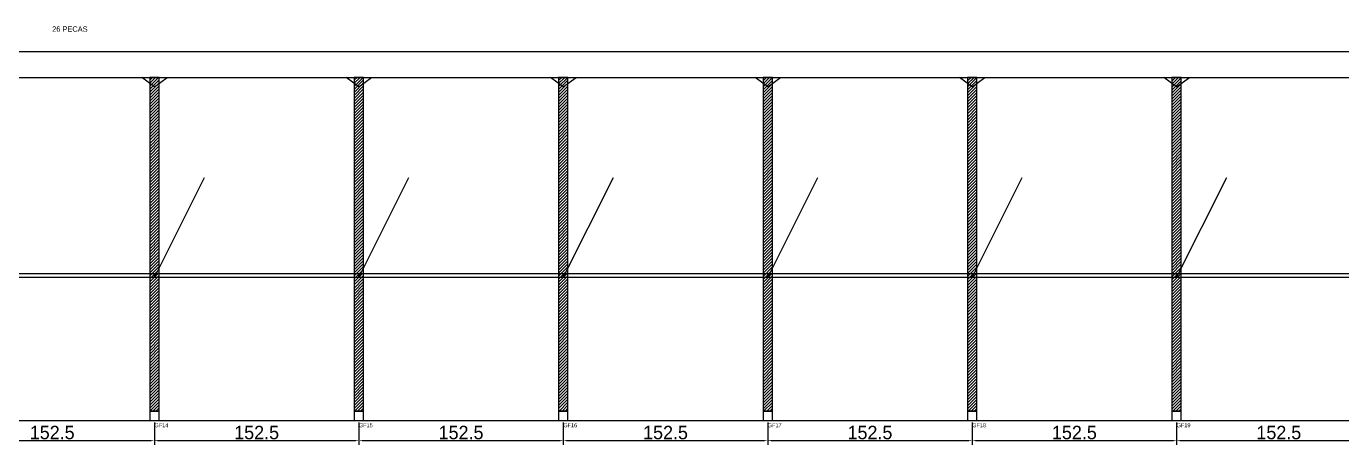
# Model space of a CAD drawing. Header units: metres. Extents: x -30 to 3903, y -25 to 308.
# Drawn here: x 1917 to 2899, y -25 to 287 of the extents above; entities that cross this region are included whole.
import ezdxf

# ---------------------------------------------------------------- set-up
doc = ezdxf.new("R2010")
doc.units = ezdxf.units.M
for name, color, linetype in [('BARRA_ANCORAGEM', 1, 'Continuous'), ('COTA', 241, 'Continuous'), ('GARFOS OK', 3, 'Continuous'), ('NOME DA VIGA', 6, 'Continuous'), ('SARR_7x7', 40, 'Continuous'), ('TIRAS REESCORAMENTO', 252, 'Continuous'), ('VIGAS', 3, 'Continuous')]:
    doc.layers.add(name, color=color, linetype=linetype)
doc.dimstyles.new('EZ DXF', dxfattribs={"dimtxt": 10, "dimasz": 3.5, "dimexe": 3, "dimexo": 1.5, "dimgap": 1, "dimtad": 1, "dimdec": 1, "dimdsep": 46, "dimcen": 2.5, "dimazin": 3, "dimtfac": 1, "dimtmove": 0, "dimatfit": 3})

msp = doc.modelspace()

# ---------------------------------------------------------------- hatches: boundary and pattern name
at = {"layer": 'COTA'}
h = msp.add_hatch(dxfattribs=at)
h.set_pattern_fill('ANSI31', scale=0.5)
h.paths.add_polyline_path([(2009.295802, 0), (2016.295802, 0), (2016.295802, 249), (2009.295802, 249)])
h = msp.add_hatch(dxfattribs=at)
h.set_pattern_fill('ANSI31', scale=0.5)
h.paths.add_polyline_path([(2161.818556, 0), (2168.818556, 0), (2168.818556, 249), (2161.818556, 249)])
h = msp.add_hatch(dxfattribs=at)
h.set_pattern_fill('ANSI31', scale=0.5)
h.paths.add_polyline_path([(2314.34131, 0), (2321.34131, 0), (2321.34131, 249), (2314.34131, 249)])
h = msp.add_hatch(dxfattribs=at)
h.set_pattern_fill('ANSI31', scale=0.5)
h.paths.add_polyline_path([(2466.864064, 0), (2473.864064, 0), (2473.864064, 249), (2466.864064, 249)])
h = msp.add_hatch(dxfattribs=at)
h.set_pattern_fill('ANSI31', scale=0.5)
h.paths.add_polyline_path([(2619.386818, 0), (2626.386818, 0), (2626.386818, 249), (2619.386818, 249)])
h = msp.add_hatch(dxfattribs=at)
h.set_pattern_fill('ANSI31', scale=0.5)
h.paths.add_polyline_path([(2771.909572, 0), (2778.909572, 0), (2778.909572, 249), (2771.909572, 249)])

# ---------------------------------------------------------------- linework, layer by layer
at = {"layer": 'BARRA_ANCORAGEM'}
for p, q in [((2012.795802, 99.6), (2050.145802, 174.3)), ((2165.318556, 99.6), (2202.668556, 174.3)), ((2317.84131, 99.6), (2355.19131, 174.3)), ((2470.364064, 99.6), (2507.714064, 174.3)), ((2622.886818, 99.6), (2660.236818, 174.3)), ((2775.409572, 99.6), (2812.759572, 174.3))]:
    msp.add_line(p, q, dxfattribs=at)
at = {"layer": 'GARFOS OK'}
for p, q in [((2012.795802, 242), (2003.295802, 249)), ((2003.295802, 249), (2022.295802, 249)), ((2012.795802, 242), (2022.295802, 249)), ((2165.318556, 242), (2155.818556, 249)), ((2155.818556, 249), (2174.818556, 249)), ((2165.318556, 242), (2174.818556, 249)), ((2317.84131, 242), (2308.34131, 249)), ((2308.34131, 249), (2327.34131, 249)), ((2317.84131, 242), (2327.34131, 249)), ((2470.364064, 242), (2460.864064, 249)), ((2460.864064, 249), (2479.864064, 249)), ((2470.364064, 242), (2479.864064, 249)), ((2622.886818, 242), (2613.386818, 249)), ((2613.386818, 249), (2632.386818, 249)), ((2622.886818, 242), (2632.386818, 249)), ((2775.409572, 242), (2765.909572, 249)), ((2765.909572, 249), (2784.909572, 249)), ((2775.409572, 242), (2784.909572, 249))]:
    msp.add_line(p, q, dxfattribs=at)
at = {"layer": 'GARFOS OK', "linetype": 'CONTINUOUS'}
msp.add_line((-30, -7), (3903.06885, -7), dxfattribs=at)
at = {"layer": 'GARFOS OK'}
for points in [[(2009.295802, 0), (2016.295802, 0), (2016.295802, 249), (2009.295802, 249), (2009.295802, 0)], [(2161.818556, 0), (2168.818556, 0), (2168.818556, 249), (2161.818556, 249), (2161.818556, 0)], [(2314.34131, 0), (2321.34131, 0), (2321.34131, 249), (2314.34131, 249), (2314.34131, 0)], [(2466.864064, 0), (2473.864064, 0), (2473.864064, 249), (2466.864064, 249), (2466.864064, 0)], [(2619.386818, 0), (2626.386818, 0), (2626.386818, 249), (2619.386818, 249), (2619.386818, 0)], [(2771.909572, 0), (2778.909572, 0), (2778.909572, 249), (2771.909572, 249), (2771.909572, 0)]]:
    msp.add_lwpolyline(points, dxfattribs=at)
at = {"layer": 'SARR_7x7'}
for points in [[(2009.295802, -7), (2016.295802, -7), (2016.295802, 0), (2009.295802, 0), (2009.295802, -7)], [(2161.818556, -7), (2168.818556, -7), (2168.818556, 0), (2161.818556, 0), (2161.818556, -7)], [(2314.34131, -7), (2321.34131, -7), (2321.34131, 0), (2314.34131, 0), (2314.34131, -7)], [(2466.864064, -7), (2473.864064, -7), (2473.864064, 0), (2466.864064, 0), (2466.864064, -7)], [(2619.386818, -7), (2626.386818, -7), (2626.386818, 0), (2619.386818, 0), (2619.386818, -7)], [(2771.909572, -7), (2778.909572, -7), (2778.909572, 0), (2771.909572, 0), (2771.909572, -7)]]:
    msp.add_lwpolyline(points, dxfattribs=at)
at = {"layer": 'TIRAS REESCORAMENTO'}
for points in [[(1860.273048, 100), (2012.795802, 100), (2012.795802, 102.5), (1860.273048, 102.5), (1860.273048, 100)], [(2012.795802, 100), (2165.318556, 100), (2165.318556, 102.5), (2012.795802, 102.5), (2012.795802, 100)], [(2165.318556, 100), (2317.84131, 100), (2317.84131, 102.5), (2165.318556, 102.5), (2165.318556, 100)], [(2317.84131, 100), (2470.364064, 100), (2470.364064, 102.5), (2317.84131, 102.5), (2317.84131, 100)], [(2470.364064, 100), (2622.886818, 100), (2622.886818, 102.5), (2470.364064, 102.5), (2470.364064, 100)], [(2622.886818, 100), (2775.409572, 100), (2775.409572, 102.5), (2622.886818, 102.5), (2622.886818, 100)], [(2775.409572, 100), (2927.932326, 100), (2927.932326, 102.5), (2775.409572, 102.5), (2775.409572, 100)]]:
    msp.add_lwpolyline(points, dxfattribs=at)
at = {"layer": 'VIGAS'}
msp.add_lwpolyline([(0, 249), (3873.06885, 249), (3873.06885, 268), (0, 268), (0, 249)], dxfattribs=at)

# ---------------------------------------------------------------- texts
at = {"layer": 'NOME DA VIGA'}
for s, height, p in [('26 PECAS', 4, (1936.534425, 283)), ('GF14', 3, (2012.795802, -12)), ('GF15', 3, (2165.318556, -12)), ('GF16', 3, (2317.84131, -12)), ('GF17', 3, (2470.364064, -12)), ('GF18', 3, (2622.886818, -12)), ('GF19', 3, (2775.409572, -12))]:
    msp.add_text(s, height=height, dxfattribs=at).set_placement(p)

# ---------------------------------------------------------------- dimensions: what is measured, and where the dimension line sits
at = {"layer": 'COTA'}
for base, p1, p2 in [((1860.273048, -22), (1860.273048, -7), (2012.795802, -7)), ((2012.795802, -22), (2012.795802, -7), (2165.318556, -7)), ((2165.318556, -22), (2165.318556, -7), (2317.84131, -7)), ((2317.84131, -22), (2317.84131, -7), (2470.364064, -7)), ((2470.364064, -22), (2470.364064, -7), (2622.886818, -7)), ((2622.886818, -22), (2622.886818, -7), (2775.409572, -7)), ((2775.409572, -22), (2775.409572, -7), (2927.932326, -7))]:
    msp.add_linear_dim(base=base, p1=p1, p2=p2, dimstyle='EZ DXF', dxfattribs=at).render()

doc.saveas('drawing.dxf')
